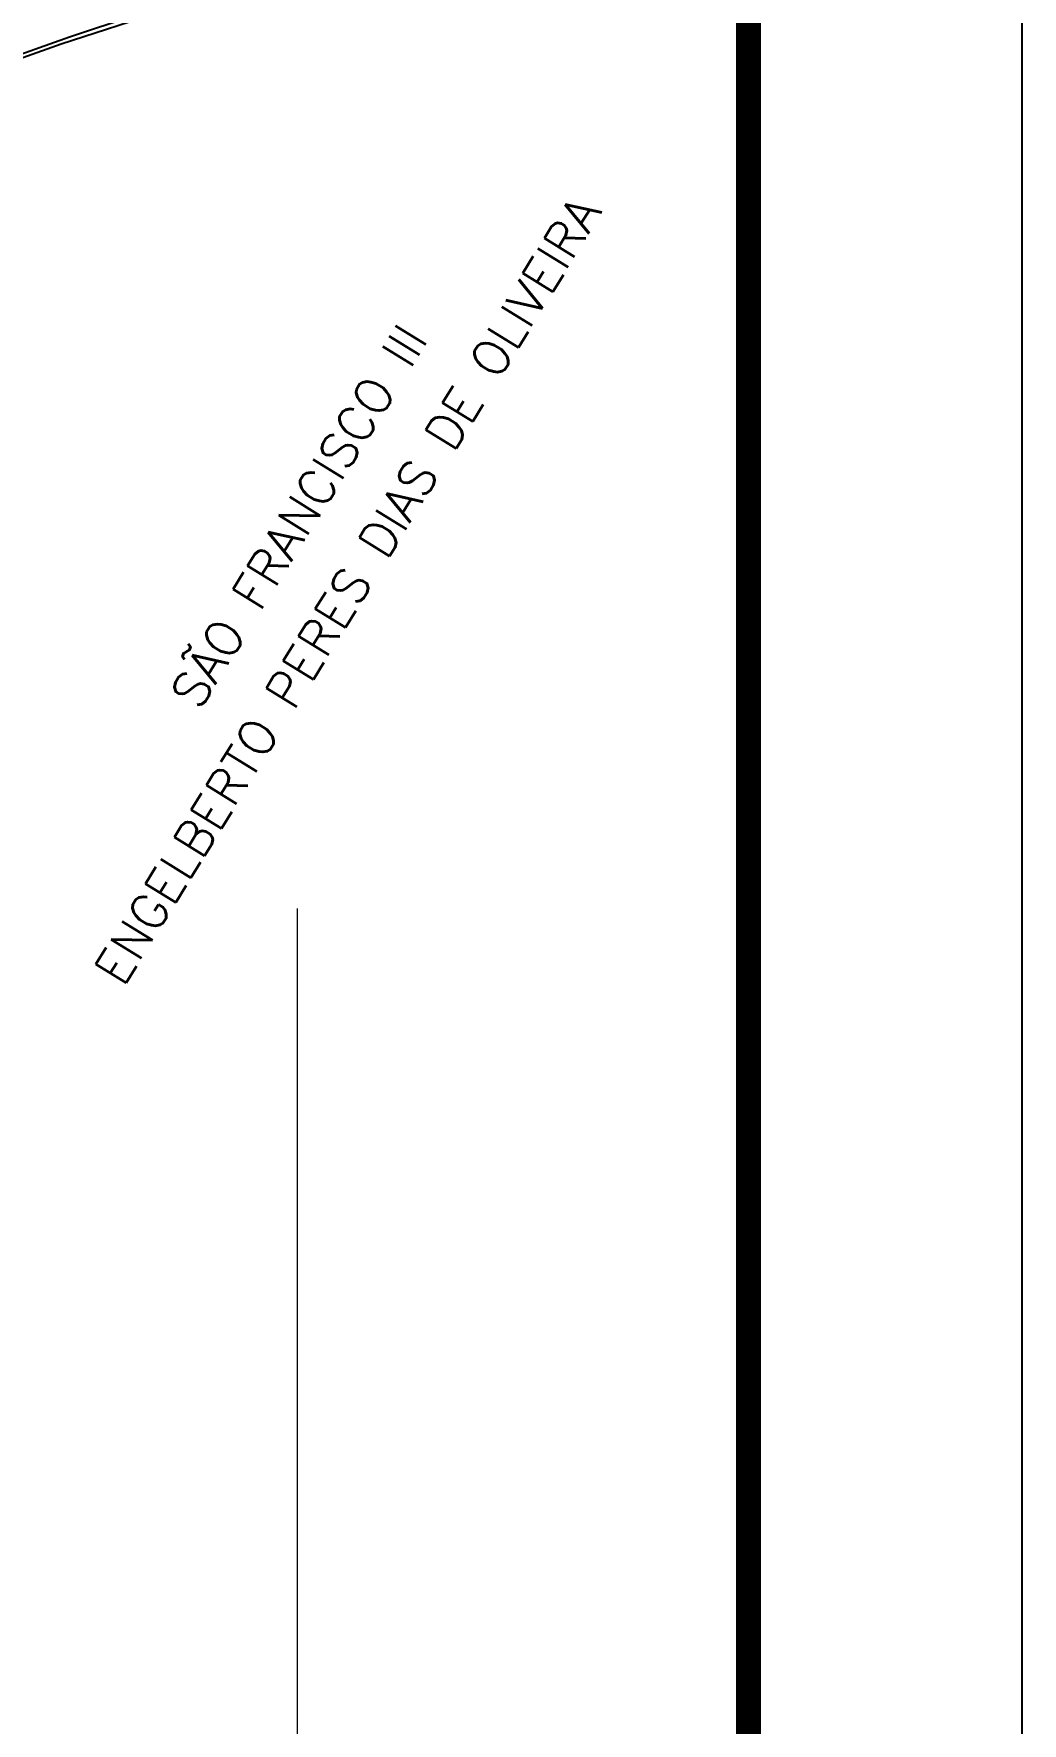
# Model space of a CAD drawing. Extents: x 734247 to 737397, y 7818810 to 7823265.
# Drawn here: x 736855 to 737397, y 7820123 to 7821050 of the extents above; entities that cross this region are included whole.
import ezdxf

# ---------------------------------------------------------------- set-up
doc = ezdxf.new("R2010")
doc.units = 0
doc.header["$MEASUREMENT"] = 0
doc.linetypes.add('LIN0', pattern=[0])
for name, color, linetype in [('0114000129', 1, 'Continuous'), ('0114000129018', 5, 'Continuous'), ('MALHA', 8, 'Continuous'), ('MARGEM', 5, 'Continuous'), ('TEXTO CONFORNTANTES', 7, 'Continuous')]:
    doc.layers.add(name, color=color, linetype=linetype)
doc.styles.add('Simplex', font='simplex.shx')

msp = doc.modelspace()

# ---------------------------------------------------------------- linework, layer by layer
at = {"layer": '0114000129'}
msp.add_lwpolyline([(736772.89, 7821009.77), (736870.51, 7821044.38), (736983.33, 7821081.11)], dxfattribs=at)
at = {"layer": '0114000129018', "elevation": 634.99}
msp.add_lwpolyline([(736050.64, 7821174.5), (736747.26, 7821003.79), (736787.5, 7821017.82), (736837.13, 7821034.82), (736874.97, 7821048.21), (736910.89, 7821060.11)], dxfattribs=at)
at = {"layer": 'MALHA', "lineweight": 0}
msp.add_lwpolyline([(737000, 7819436.16), (737000, 7820570.18)], dxfattribs=at)
at = {"layer": 'MARGEM', "color": 174, "linetype": 'LIN0', "flags": 128}
msp.add_lwpolyline([(737397.35, 7818810.26), (737397.35, 7823265.26), (734247.35, 7823265.26), (734247.35, 7818810.26)], close=True, dxfattribs=at)
at = {"layer": 'MARGEM', "color": 174, "linetype": 'LIN0', "const_width": 13.63, "flags": 128}
msp.add_lwpolyline([(737247.35, 7819311.85), (737247.35, 7823115.26), (734397.35, 7823115.26), (734397.35, 7819311.85)], close=True, dxfattribs=at)

# ---------------------------------------------------------------- texts
at = {"layer": 'TEXTO CONFORNTANTES', "linetype": 'Continuous', "style": 'Simplex'}
for s, p in [('ENGELBERTO PERES DIAS DE OLIVEIRA', (736904.34, 7820526.62, -639.64)), ('SÃO FRANCISCO III', (736946.18, 7820678.3, -639.64))]:
    msp.add_text(s, height=19.5, rotation=58.30763, dxfattribs=at).set_placement(p)

doc.saveas('drawing.dxf')
